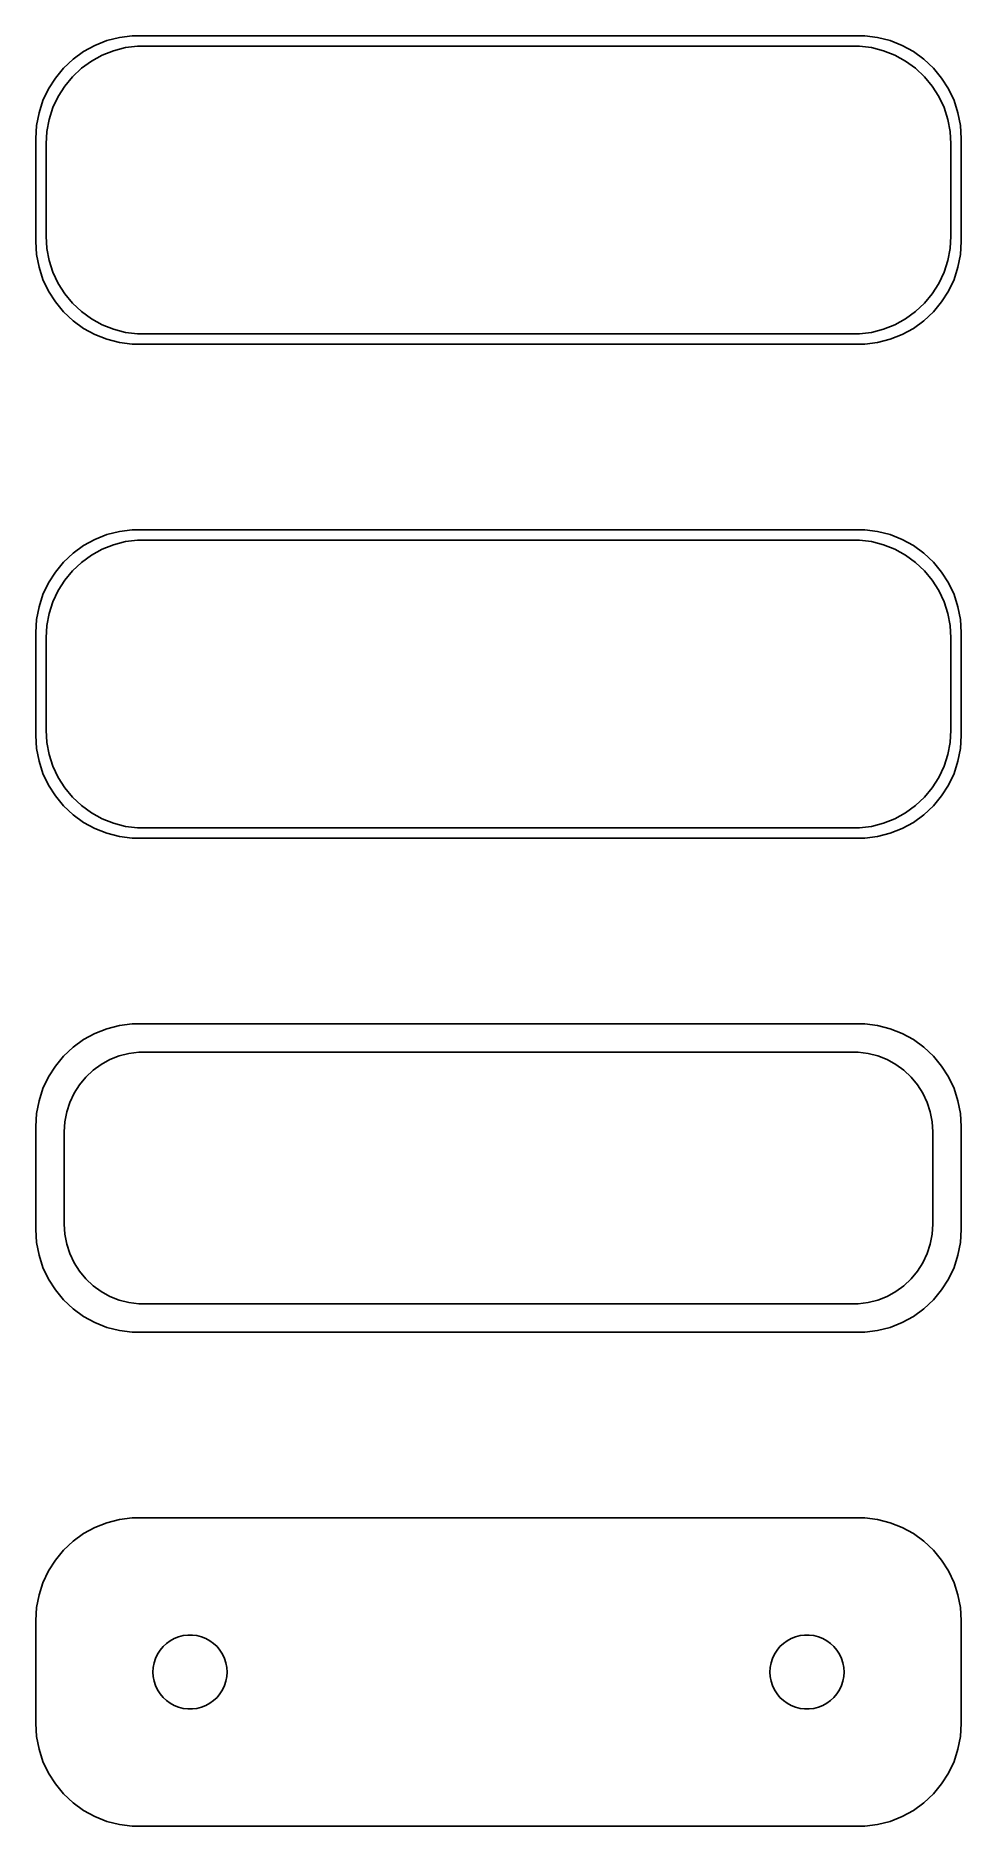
# Model space of a CAD drawing. Header units: metres. Extents: x -22.5 to 22.5, y 64.5 to 151.5.
import ezdxf

# ---------------------------------------------------------------- set-up
doc = ezdxf.new("R2010")
doc.units = ezdxf.units.M

msp = doc.modelspace()

# ---------------------------------------------------------------- linework, layer by layer
for p, q in [((-18.4369, 151.411), (-19.0451, 151.255)), ((-17.8139, 151.49), (-18.4369, 151.411)), ((17.8139, 151.49), (-17.8139, 151.49)), ((18.4369, 151.411), (17.8139, 151.49)), ((19.0451, 151.255), (18.4369, 151.411)), ((-20.1791, 150.722), (-20.6871, 150.353)), ((-19.6289, 151.024), (-20.1791, 150.722)), ((-19.7952, 150.261), (-19.2724, 150.548)), ((-19.0451, 151.255), (-19.6289, 151.024)), ((-19.2724, 150.548), (-18.7178, 150.768)), ((-18.7178, 150.768), (-18.1401, 150.916)), ((-18.1401, 150.916), (-17.5482, 150.991)), ((-17.5482, 150.991), (17.5482, 150.991)), ((17.5482, 150.991), (18.1401, 150.916)), ((18.1401, 150.916), (18.7178, 150.768)), ((18.7178, 150.768), (19.2724, 150.548)), ((19.6289, 151.024), (19.0451, 151.255)), ((19.2724, 150.548), (19.7952, 150.261)), ((20.1791, 150.722), (19.6289, 151.024)), ((20.6871, 150.353), (20.1791, 150.722)), ((-21.1448, 149.923), (-21.5451, 149.439)), ((-20.6871, 150.353), (-21.1448, 149.923)), ((-20.7126, 149.502), (-20.2778, 149.91)), ((-20.2778, 149.91), (-19.7952, 150.261)), ((19.7952, 150.261), (20.2778, 149.91)), ((20.2778, 149.91), (20.7126, 149.502)), ((21.1448, 149.923), (20.6871, 150.353)), ((21.5451, 149.439), (21.1448, 149.923)), ((-21.8815, 148.909), (-22.1489, 148.341)), ((-21.5451, 149.439), (-21.8815, 148.909)), ((-21.4124, 148.538), (-21.0928, 149.042)), ((-21.0928, 149.042), (-20.7126, 149.502)), ((20.7126, 149.502), (21.0928, 149.042)), ((21.0928, 149.042), (21.4124, 148.538)), ((21.8815, 148.909), (21.5451, 149.439)), ((22.1489, 148.341), (21.8815, 148.909)), ((-22.1489, 148.341), (-22.3429, 147.743)), ((-21.8508, 147.431), (-21.6664, 147.999)), ((-21.6664, 147.999), (-21.4124, 148.538)), ((21.4124, 148.538), (21.6664, 147.999)), ((21.6664, 147.999), (21.8508, 147.431)), ((22.3429, 147.743), (22.1489, 148.341)), ((-22.4606, 147.127), (-22.5, 146.5)), ((-22.3429, 147.743), (-22.4606, 147.127)), ((-21.9625, 146.845), (-21.8508, 147.431)), ((21.8508, 147.431), (21.9625, 146.845)), ((22.4606, 147.127), (22.3429, 147.743)), ((22.5, 146.5), (22.4606, 147.127)), ((-22.5, 146.5), (-22.5, 141.5)), ((-22, 146.25), (-21.9625, 146.845)), ((-22, 141.75), (-22, 146.25)), ((21.9625, 146.845), (22, 146.25)), ((22, 146.25), (22, 141.75)), ((22.5, 141.5), (22.5, 146.5)), ((-22.5, 141.5), (-22.4606, 140.873)), ((-21.9625, 141.155), (-22, 141.75)), ((-21.8508, 140.569), (-21.9625, 141.155)), ((21.9625, 141.155), (21.8508, 140.569)), ((22, 141.75), (21.9625, 141.155)), ((22.4606, 140.873), (22.5, 141.5)), ((-22.4606, 140.873), (-22.3429, 140.257)), ((-22.3429, 140.257), (-22.1489, 139.659)), ((-21.6664, 140.001), (-21.8508, 140.569)), ((21.8508, 140.569), (21.6664, 140.001)), ((22.1489, 139.659), (22.3429, 140.257)), ((22.3429, 140.257), (22.4606, 140.873)), ((-22.1489, 139.659), (-21.8815, 139.091)), ((-21.4124, 139.462), (-21.6664, 140.001)), ((-21.0928, 138.958), (-21.4124, 139.462)), ((21.4124, 139.462), (21.0928, 138.958)), ((21.6664, 140.001), (21.4124, 139.462)), ((21.8815, 139.091), (22.1489, 139.659)), ((-21.8815, 139.091), (-21.5451, 138.561)), ((-21.5451, 138.561), (-21.1448, 138.077)), ((-20.7126, 138.498), (-21.0928, 138.958)), ((-20.2778, 138.09), (-20.7126, 138.498)), ((20.7126, 138.498), (20.2778, 138.09)), ((21.0928, 138.958), (20.7126, 138.498)), ((21.1448, 138.077), (21.5451, 138.561)), ((21.5451, 138.561), (21.8815, 139.091)), ((-21.1448, 138.077), (-20.6871, 137.647)), ((-20.6871, 137.647), (-20.1791, 137.278)), ((-19.7952, 137.739), (-20.2778, 138.09)), ((-19.2724, 137.452), (-19.7952, 137.739)), ((-18.7178, 137.232), (-19.2724, 137.452)), ((19.2724, 137.452), (18.7178, 137.232)), ((19.7952, 137.739), (19.2724, 137.452)), ((20.2778, 138.09), (19.7952, 137.739)), ((20.1791, 137.278), (20.6871, 137.647)), ((20.6871, 137.647), (21.1448, 138.077)), ((-20.1791, 137.278), (-19.6289, 136.976)), ((-19.6289, 136.976), (-19.0451, 136.745)), ((-19.0451, 136.745), (-18.4369, 136.589)), ((-18.1401, 137.084), (-18.7178, 137.232)), ((-18.4369, 136.589), (-17.8139, 136.51)), ((-17.5482, 137.009), (-18.1401, 137.084)), ((17.5482, 137.009), (-17.5482, 137.009)), ((18.1401, 137.084), (17.5482, 137.009)), ((17.8139, 136.51), (18.4369, 136.589)), ((18.7178, 137.232), (18.1401, 137.084)), ((18.4369, 136.589), (19.0451, 136.745)), ((19.0451, 136.745), (19.6289, 136.976)), ((19.6289, 136.976), (20.1791, 137.278)), ((-17.8139, 136.51), (17.8139, 136.51)), ((-19.6289, 127.024), (-20.1791, 126.722)), ((-19.0451, 127.255), (-19.6289, 127.024)), ((-18.4369, 127.411), (-19.0451, 127.255)), ((-17.8139, 127.49), (-18.4369, 127.411)), ((-18.1401, 126.916), (-17.5482, 126.991)), ((17.8139, 127.49), (-17.8139, 127.49)), ((-17.5482, 126.991), (17.5482, 126.991)), ((17.5482, 126.991), (18.1401, 126.916)), ((18.4369, 127.411), (17.8139, 127.49)), ((19.0451, 127.255), (18.4369, 127.411)), ((19.6289, 127.024), (19.0451, 127.255)), ((20.1791, 126.722), (19.6289, 127.024)), ((-20.6871, 126.353), (-21.1448, 125.923)), ((-20.1791, 126.722), (-20.6871, 126.353)), ((-20.2778, 125.91), (-19.7952, 126.261)), ((-19.7952, 126.261), (-19.2724, 126.548)), ((-19.2724, 126.548), (-18.7178, 126.768)), ((-18.7178, 126.768), (-18.1401, 126.916)), ((18.1401, 126.916), (18.7178, 126.768)), ((18.7178, 126.768), (19.2724, 126.548)), ((19.2724, 126.548), (19.7952, 126.261)), ((19.7952, 126.261), (20.2778, 125.91)), ((20.6871, 126.353), (20.1791, 126.722)), ((21.1448, 125.923), (20.6871, 126.353)), ((-21.5451, 125.439), (-21.8815, 124.909)), ((-21.1448, 125.923), (-21.5451, 125.439)), ((-21.0928, 125.042), (-20.7126, 125.502)), ((-20.7126, 125.502), (-20.2778, 125.91)), ((20.2778, 125.91), (20.7126, 125.502)), ((20.7126, 125.502), (21.0928, 125.042)), ((21.5451, 125.439), (21.1448, 125.923)), ((21.8815, 124.909), (21.5451, 125.439)), ((-21.8815, 124.909), (-22.1489, 124.341)), ((-21.6664, 123.999), (-21.4124, 124.538)), ((-21.4124, 124.538), (-21.0928, 125.042)), ((21.0928, 125.042), (21.4124, 124.538)), ((21.4124, 124.538), (21.6664, 123.999)), ((22.1489, 124.341), (21.8815, 124.909)), ((-22.3429, 123.743), (-22.4606, 123.127)), ((-22.1489, 124.341), (-22.3429, 123.743)), ((-21.8508, 123.431), (-21.6664, 123.999)), ((21.6664, 123.999), (21.8508, 123.431)), ((22.3429, 123.743), (22.1489, 124.341)), ((22.4606, 123.127), (22.3429, 123.743)), ((-22.4606, 123.127), (-22.5, 122.5)), ((-22, 122.25), (-21.9625, 122.845)), ((-21.9625, 122.845), (-21.8508, 123.431)), ((21.8508, 123.431), (21.9625, 122.845)), ((21.9625, 122.845), (22, 122.25)), ((22.5, 122.5), (22.4606, 123.127)), ((-22.5, 122.5), (-22.5, 117.5)), ((-22, 117.75), (-22, 122.25)), ((22, 122.25), (22, 117.75)), ((22.5, 117.5), (22.5, 122.5)), ((-22.5, 117.5), (-22.4606, 116.873)), ((-21.9625, 117.155), (-22, 117.75)), ((22, 117.75), (21.9625, 117.155)), ((22.4606, 116.873), (22.5, 117.5)), ((-22.4606, 116.873), (-22.3429, 116.257)), ((-21.8508, 116.569), (-21.9625, 117.155)), ((-21.6664, 116.001), (-21.8508, 116.569)), ((21.8508, 116.569), (21.6664, 116.001)), ((21.9625, 117.155), (21.8508, 116.569)), ((22.3429, 116.257), (22.4606, 116.873)), ((-22.3429, 116.257), (-22.1489, 115.659)), ((-21.4124, 115.462), (-21.6664, 116.001)), ((21.6664, 116.001), (21.4124, 115.462)), ((22.1489, 115.659), (22.3429, 116.257)), ((-22.1489, 115.659), (-21.8815, 115.091)), ((-21.8815, 115.091), (-21.5451, 114.561)), ((-21.0928, 114.958), (-21.4124, 115.462)), ((-20.7126, 114.498), (-21.0928, 114.958)), ((21.0928, 114.958), (20.7126, 114.498)), ((21.4124, 115.462), (21.0928, 114.958)), ((21.5451, 114.561), (21.8815, 115.091)), ((21.8815, 115.091), (22.1489, 115.659)), ((-21.5451, 114.561), (-21.1448, 114.077)), ((-21.1448, 114.077), (-20.6871, 113.647)), ((-20.2778, 114.09), (-20.7126, 114.498)), ((-19.7952, 113.739), (-20.2778, 114.09)), ((20.2778, 114.09), (19.7952, 113.739)), ((20.7126, 114.498), (20.2778, 114.09)), ((20.6871, 113.647), (21.1448, 114.077)), ((21.1448, 114.077), (21.5451, 114.561)), ((-20.6871, 113.647), (-20.1791, 113.278)), ((-20.1791, 113.278), (-19.6289, 112.976)), ((-19.2724, 113.452), (-19.7952, 113.739)), ((-18.7178, 113.232), (-19.2724, 113.452)), ((-18.1401, 113.084), (-18.7178, 113.232)), ((-17.5482, 113.009), (-18.1401, 113.084)), ((18.1401, 113.084), (17.5482, 113.009)), ((18.7178, 113.232), (18.1401, 113.084)), ((19.2724, 113.452), (18.7178, 113.232)), ((19.7952, 113.739), (19.2724, 113.452)), ((19.6289, 112.976), (20.1791, 113.278)), ((20.1791, 113.278), (20.6871, 113.647)), ((-19.6289, 112.976), (-19.0451, 112.745)), ((-19.0451, 112.745), (-18.4369, 112.589)), ((-18.4369, 112.589), (-17.8139, 112.51)), ((-17.8139, 112.51), (17.8139, 112.51)), ((17.5482, 113.009), (-17.5482, 113.009)), ((17.8139, 112.51), (18.4369, 112.589)), ((18.4369, 112.589), (19.0451, 112.745)), ((19.0451, 112.745), (19.6289, 112.976)), ((-20.1791, 102.722), (-20.6871, 102.353)), ((-19.6289, 103.024), (-20.1791, 102.722)), ((-19.0451, 103.255), (-19.6289, 103.024)), ((-18.4369, 103.411), (-19.0451, 103.255)), ((-17.8139, 103.49), (-18.4369, 103.411)), ((17.8139, 103.49), (-17.8139, 103.49)), ((18.4369, 103.411), (17.8139, 103.49)), ((19.0451, 103.255), (18.4369, 103.411)), ((19.6289, 103.024), (19.0451, 103.255)), ((20.1791, 102.722), (19.6289, 103.024)), ((20.6871, 102.353), (20.1791, 102.722)), ((-21.1448, 101.923), (-21.5451, 101.439)), ((-20.6871, 102.353), (-21.1448, 101.923)), ((-18.8975, 101.751), (-18.4457, 101.93)), ((-18.4457, 101.93), (-17.9751, 102.051)), ((-17.9751, 102.051), (-17.493, 102.112)), ((-17.493, 102.112), (17.493, 102.112)), ((17.493, 102.112), (17.9751, 102.051)), ((17.9751, 102.051), (18.4457, 101.93)), ((18.4457, 101.93), (18.8975, 101.751)), ((21.1448, 101.923), (20.6871, 102.353)), ((21.5451, 101.439), (21.1448, 101.923)), ((-21.8815, 100.909), (-22.1489, 100.341)), ((-21.5451, 101.439), (-21.8815, 100.909)), ((-20.3805, 100.524), (-20.0707, 100.899)), ((-20.0707, 100.899), (-19.7165, 101.231)), ((-19.7165, 101.231), (-19.3234, 101.517)), ((-19.3234, 101.517), (-18.8975, 101.751)), ((18.8975, 101.751), (19.3234, 101.517)), ((19.3234, 101.517), (19.7165, 101.231)), ((19.7165, 101.231), (20.0707, 100.899)), ((20.0707, 100.899), (20.3805, 100.524)), ((21.8815, 100.909), (21.5451, 101.439)), ((22.1489, 100.341), (21.8815, 100.909)), ((-22.1489, 100.341), (-22.3429, 99.7434)), ((-20.8477, 99.6744), (-20.6408, 100.114)), ((-20.6408, 100.114), (-20.3805, 100.524)), ((20.3805, 100.524), (20.6408, 100.114)), ((20.6408, 100.114), (20.8477, 99.6744)), ((22.3429, 99.7434), (22.1489, 100.341)), ((-22.3429, 99.7434), (-22.4606, 99.1267)), ((-21.089, 98.735), (-20.9979, 99.2123)), ((-20.9979, 99.2123), (-20.8477, 99.6744)), ((20.8477, 99.6744), (20.9979, 99.2123)), ((20.9979, 99.2123), (21.089, 98.735)), ((22.4606, 99.1267), (22.3429, 99.7434)), ((-22.4606, 99.1267), (-22.5, 98.5)), ((-22.5, 98.5), (-22.5, 93.5)), ((-21.1195, 98.25), (-21.089, 98.735)), ((21.089, 98.735), (21.1195, 98.25)), ((22.5, 98.5), (22.4606, 99.1267)), ((22.5, 93.5), (22.5, 98.5)), ((-21.1195, 93.75), (-21.1195, 98.25)), ((21.1195, 98.25), (21.1195, 93.75)), ((-22.5, 93.5), (-22.4606, 92.8733)), ((-21.089, 93.265), (-21.1195, 93.75)), ((-20.9979, 92.7877), (-21.089, 93.265)), ((21.089, 93.265), (20.9979, 92.7877)), ((21.1195, 93.75), (21.089, 93.265)), ((22.4606, 92.8733), (22.5, 93.5)), ((-22.4606, 92.8733), (-22.3429, 92.2566)), ((-22.3429, 92.2566), (-22.1489, 91.6594)), ((-20.8477, 92.3256), (-20.9979, 92.7877)), ((-20.6408, 91.8859), (-20.8477, 92.3256)), ((20.8477, 92.3256), (20.6408, 91.8859)), ((20.9979, 92.7877), (20.8477, 92.3256)), ((22.1489, 91.6594), (22.3429, 92.2566)), ((22.3429, 92.2566), (22.4606, 92.8733)), ((-22.1489, 91.6594), (-21.8815, 91.0912)), ((-20.3805, 91.4756), (-20.6408, 91.8859)), ((-20.0707, 91.1012), (-20.3805, 91.4756)), ((20.3805, 91.4756), (20.0707, 91.1012)), ((20.6408, 91.8859), (20.3805, 91.4756)), ((21.8815, 91.0912), (22.1489, 91.6594)), ((-21.8815, 91.0912), (-21.5451, 90.5611)), ((-21.5451, 90.5611), (-21.1448, 90.0773)), ((-19.7165, 90.7685), (-20.0707, 91.1012)), ((-19.3234, 90.4829), (-19.7165, 90.7685)), ((-18.8975, 90.2488), (-19.3234, 90.4829)), ((19.3234, 90.4829), (18.8975, 90.2488)), ((19.7165, 90.7685), (19.3234, 90.4829)), ((20.0707, 91.1012), (19.7165, 90.7685)), ((21.1448, 90.0773), (21.5451, 90.5611)), ((21.5451, 90.5611), (21.8815, 91.0912)), ((-21.1448, 90.0773), (-20.6871, 89.6474)), ((-20.6871, 89.6474), (-20.1791, 89.2784)), ((-18.4457, 90.0699), (-18.8975, 90.2488)), ((-17.9751, 89.9491), (-18.4457, 90.0699)), ((-17.493, 89.8882), (-17.9751, 89.9491)), ((17.493, 89.8882), (-17.493, 89.8882)), ((17.9751, 89.9491), (17.493, 89.8882)), ((18.4457, 90.0699), (17.9751, 89.9491)), ((18.8975, 90.2488), (18.4457, 90.0699)), ((20.1791, 89.2784), (20.6871, 89.6474)), ((20.6871, 89.6474), (21.1448, 90.0773)), ((-20.1791, 89.2784), (-19.6289, 88.9759)), ((-19.6289, 88.9759), (-19.0451, 88.7447)), ((-19.0451, 88.7447), (-18.4369, 88.5886)), ((18.4369, 88.5886), (19.0451, 88.7447)), ((19.0451, 88.7447), (19.6289, 88.9759)), ((19.6289, 88.9759), (20.1791, 89.2784)), ((-18.4369, 88.5886), (-17.8139, 88.5099)), ((-17.8139, 88.5099), (17.8139, 88.5099)), ((17.8139, 88.5099), (18.4369, 88.5886)), ((-19.0451, 79.2553), (-19.6289, 79.0241)), ((-18.4369, 79.4114), (-19.0451, 79.2553)), ((-17.8139, 79.4901), (-18.4369, 79.4114)), ((17.8139, 79.4901), (-17.8139, 79.4901)), ((18.4369, 79.4114), (17.8139, 79.4901)), ((19.0451, 79.2553), (18.4369, 79.4114)), ((19.6289, 79.0241), (19.0451, 79.2553)), ((-20.6871, 78.3526), (-21.1448, 77.9227)), ((-20.1791, 78.7216), (-20.6871, 78.3526)), ((-19.6289, 79.0241), (-20.1791, 78.7216)), ((20.1791, 78.7216), (19.6289, 79.0241)), ((20.6871, 78.3526), (20.1791, 78.7216)), ((21.1448, 77.9227), (20.6871, 78.3526)), ((-21.5451, 77.4389), (-21.8815, 76.9088)), ((-21.1448, 77.9227), (-21.5451, 77.4389)), ((21.5451, 77.4389), (21.1448, 77.9227)), ((21.8815, 76.9088), (21.5451, 77.4389)), ((-21.8815, 76.9088), (-22.1489, 76.3406)), ((22.1489, 76.3406), (21.8815, 76.9088)), ((-22.3429, 75.7434), (-22.4606, 75.1267)), ((-22.1489, 76.3406), (-22.3429, 75.7434)), ((22.3429, 75.7434), (22.1489, 76.3406)), ((22.4606, 75.1267), (22.3429, 75.7434)), ((-22.4606, 75.1267), (-22.5, 74.5)), ((22.5, 74.5), (22.4606, 75.1267)), ((-22.5, 74.5), (-22.5, 69.5)), ((22.5, 69.5), (22.5, 74.5)), ((-16.4562, 73.058), (-16.3121, 73.2322)), ((-16.3121, 73.2322), (-16.1474, 73.3869)), ((-16.1474, 73.3869), (-15.9645, 73.5198)), ((-15.9645, 73.5198), (-15.7664, 73.6287)), ((-15.7664, 73.6287), (-15.5562, 73.7119)), ((-15.5562, 73.7119), (-15.3373, 73.7681)), ((-15.3373, 73.7681), (-15.113, 73.7964)), ((-15.113, 73.7964), (-14.887, 73.7964)), ((-14.887, 73.7964), (-14.6627, 73.7681)), ((-14.6627, 73.7681), (-14.4438, 73.7119)), ((-14.4438, 73.7119), (-14.2336, 73.6287)), ((-14.2336, 73.6287), (-14.0355, 73.5198)), ((-14.0355, 73.5198), (-13.8526, 73.3869)), ((-13.8526, 73.3869), (-13.6879, 73.2322)), ((-13.6879, 73.2322), (-13.5438, 73.058)), ((13.5438, 73.058), (13.6879, 73.2322)), ((13.6879, 73.2322), (13.8526, 73.3869)), ((13.8526, 73.3869), (14.0355, 73.5198)), ((14.0355, 73.5198), (14.2336, 73.6287)), ((14.2336, 73.6287), (14.4438, 73.7119)), ((14.4438, 73.7119), (14.6627, 73.7681)), ((14.6627, 73.7681), (14.887, 73.7964)), ((14.887, 73.7964), (15.113, 73.7964)), ((15.113, 73.7964), (15.3373, 73.7681)), ((15.3373, 73.7681), (15.5562, 73.7119)), ((15.5562, 73.7119), (15.7664, 73.6287)), ((15.7664, 73.6287), (15.9645, 73.5198)), ((15.9645, 73.5198), (16.1474, 73.3869)), ((16.1474, 73.3869), (16.3121, 73.2322)), ((16.3121, 73.2322), (16.4562, 73.058)), ((-16.8, 72), (-16.7858, 72.2256)), ((-16.7858, 72.2256), (-16.7434, 72.4476)), ((-16.7434, 72.4476), (-16.6736, 72.6626)), ((-16.6736, 72.6626), (-16.5773, 72.8671)), ((-16.5773, 72.8671), (-16.4562, 73.058)), ((-13.5438, 73.058), (-13.4226, 72.8671)), ((-13.4226, 72.8671), (-13.3264, 72.6626)), ((-13.3264, 72.6626), (-13.2565, 72.4476)), ((-13.2565, 72.4476), (-13.2142, 72.2256)), ((-13.2142, 72.2256), (-13.2, 72)), ((13.2, 72), (13.2142, 72.2256)), ((13.2142, 72.2256), (13.2565, 72.4476)), ((13.2565, 72.4476), (13.3264, 72.6626)), ((13.3264, 72.6626), (13.4226, 72.8671)), ((13.4226, 72.8671), (13.5438, 73.058)), ((16.4562, 73.058), (16.5773, 72.8671)), ((16.5773, 72.8671), (16.6736, 72.6626)), ((16.6736, 72.6626), (16.7434, 72.4476)), ((16.7434, 72.4476), (16.7858, 72.2256)), ((16.7858, 72.2256), (16.8, 72)), ((-16.7858, 71.7744), (-16.8, 72)), ((-16.7434, 71.5524), (-16.7858, 71.7744)), ((-16.6736, 71.3374), (-16.7434, 71.5524)), ((-16.5773, 71.1329), (-16.6736, 71.3374)), ((-13.3264, 71.3374), (-13.4226, 71.1329)), ((-13.2565, 71.5524), (-13.3264, 71.3374)), ((-13.2142, 71.7744), (-13.2565, 71.5524)), ((-13.2, 72), (-13.2142, 71.7744)), ((13.2142, 71.7744), (13.2, 72)), ((13.2565, 71.5524), (13.2142, 71.7744)), ((13.3264, 71.3374), (13.2565, 71.5524)), ((13.4226, 71.1329), (13.3264, 71.3374)), ((16.6736, 71.3374), (16.5773, 71.1329)), ((16.7434, 71.5524), (16.6736, 71.3374)), ((16.7858, 71.7744), (16.7434, 71.5524)), ((16.8, 72), (16.7858, 71.7744)), ((-16.4562, 70.942), (-16.5773, 71.1329)), ((-16.3121, 70.7678), (-16.4562, 70.942)), ((-16.1474, 70.6131), (-16.3121, 70.7678)), ((-15.9645, 70.4802), (-16.1474, 70.6131)), ((-15.7664, 70.3713), (-15.9645, 70.4802)), ((-14.0355, 70.4802), (-14.2336, 70.3713)), ((-13.8526, 70.6131), (-14.0355, 70.4802)), ((-13.6879, 70.7678), (-13.8526, 70.6131)), ((-13.5438, 70.942), (-13.6879, 70.7678)), ((-13.4226, 71.1329), (-13.5438, 70.942)), ((13.5438, 70.942), (13.4226, 71.1329)), ((13.6879, 70.7678), (13.5438, 70.942)), ((13.8526, 70.6131), (13.6879, 70.7678)), ((14.0355, 70.4802), (13.8526, 70.6131)), ((14.2336, 70.3713), (14.0355, 70.4802)), ((15.9645, 70.4802), (15.7664, 70.3713)), ((16.1474, 70.6131), (15.9645, 70.4802)), ((16.3121, 70.7678), (16.1474, 70.6131)), ((16.4562, 70.942), (16.3121, 70.7678)), ((16.5773, 71.1329), (16.4562, 70.942)), ((-15.5562, 70.2881), (-15.7664, 70.3713)), ((-15.3373, 70.2319), (-15.5562, 70.2881)), ((-15.113, 70.2036), (-15.3373, 70.2319)), ((-14.887, 70.2036), (-15.113, 70.2036)), ((-14.6627, 70.2319), (-14.887, 70.2036)), ((-14.4438, 70.2881), (-14.6627, 70.2319)), ((-14.2336, 70.3713), (-14.4438, 70.2881)), ((14.4438, 70.2881), (14.2336, 70.3713)), ((14.6627, 70.2319), (14.4438, 70.2881)), ((14.887, 70.2036), (14.6627, 70.2319)), ((15.113, 70.2036), (14.887, 70.2036)), ((15.3373, 70.2319), (15.113, 70.2036)), ((15.5562, 70.2881), (15.3373, 70.2319)), ((15.7664, 70.3713), (15.5562, 70.2881)), ((-22.5, 69.5), (-22.4606, 68.8733)), ((-22.4606, 68.8733), (-22.3429, 68.2566)), ((22.3429, 68.2566), (22.4606, 68.8733)), ((22.4606, 68.8733), (22.5, 69.5)), ((-22.3429, 68.2566), (-22.1489, 67.6594)), ((22.1489, 67.6594), (22.3429, 68.2566)), ((-22.1489, 67.6594), (-21.8815, 67.0912)), ((-21.8815, 67.0912), (-21.5451, 66.5611)), ((21.5451, 66.5611), (21.8815, 67.0912)), ((21.8815, 67.0912), (22.1489, 67.6594)), ((-21.5451, 66.5611), (-21.1448, 66.0773)), ((21.1448, 66.0773), (21.5451, 66.5611)), ((-21.1448, 66.0773), (-20.6871, 65.6474)), ((-20.6871, 65.6474), (-20.1791, 65.2784)), ((-20.1791, 65.2784), (-19.6289, 64.9759)), ((19.6289, 64.9759), (20.1791, 65.2784)), ((20.1791, 65.2784), (20.6871, 65.6474)), ((20.6871, 65.6474), (21.1448, 66.0773)), ((-19.6289, 64.9759), (-19.0451, 64.7447)), ((-19.0451, 64.7447), (-18.4369, 64.5886)), ((-18.4369, 64.5886), (-17.8139, 64.5099)), ((-17.8139, 64.5099), (17.8139, 64.5099)), ((17.8139, 64.5099), (18.4369, 64.5886)), ((18.4369, 64.5886), (19.0451, 64.7447)), ((19.0451, 64.7447), (19.6289, 64.9759))]:
    msp.add_line(p, q)

doc.saveas('drawing.dxf')
